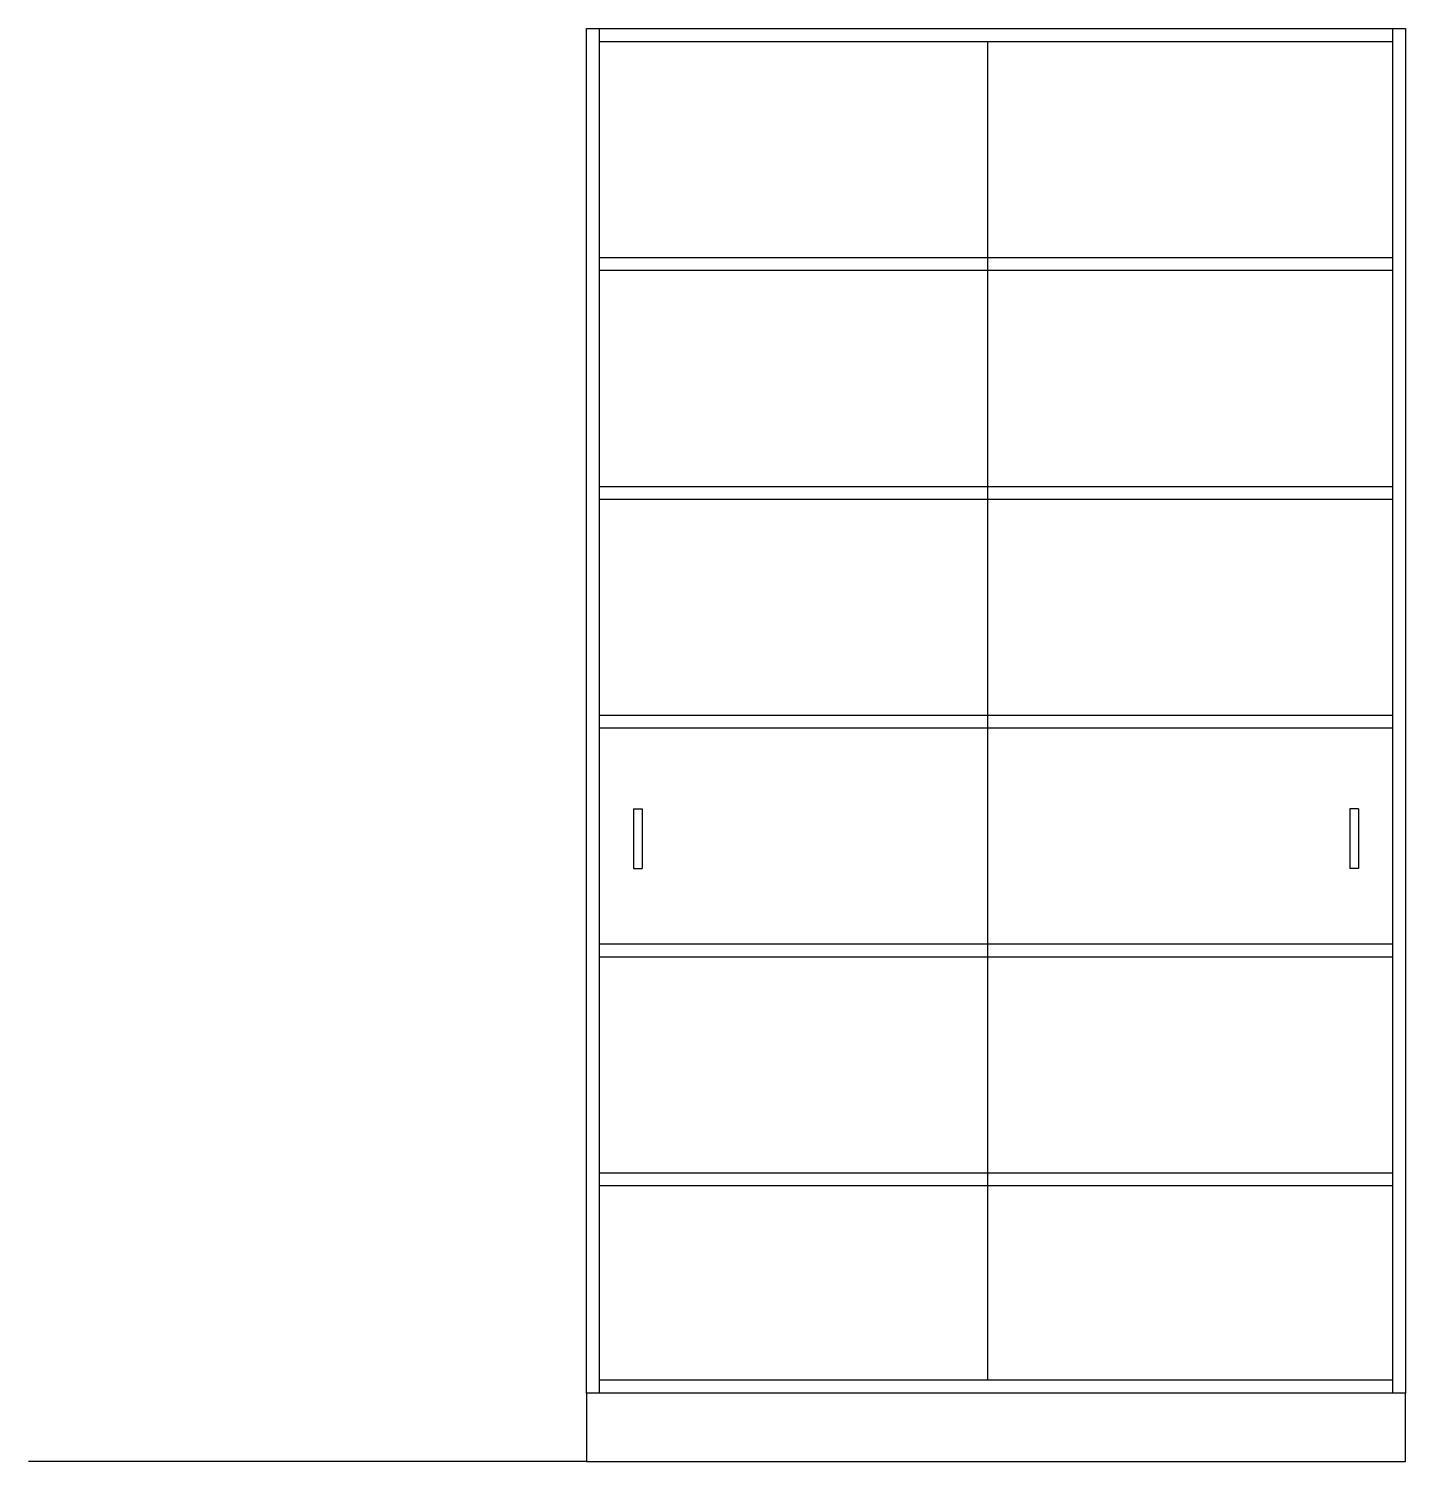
# Model space of a CAD drawing. Extents: x -32.7 to 48, y 0 to 84.
import ezdxf

# ---------------------------------------------------------------- set-up
doc = ezdxf.new("R2010")
doc.units = 0
doc.header["$LTSCALE"] = 3
doc.layers.get('0').update_dxf_attribs({"linetype": 'CONTINUOUS'})

msp = doc.modelspace()

# ---------------------------------------------------------------- linework, layer by layer
at = {"color": 0}
for p, q in [((0, 84), (48, 84)), ((0, 4), (0, 84)), ((0.75, 4), (0.75, 84)), ((47.25, 84), (47.25, 4)), ((48, 84), (48, 4)), ((0.75, 83.25), (47.25, 83.25)), ((23.5, 83.25), (23.5, 4.75)), ((0.75, 70.586), (47.25, 70.586)), ((0.75, 69.836), (47.25, 69.836)), ((0.75, 57.164), (47.25, 57.164)), ((0.75, 56.414), (47.25, 56.414)), ((0.75, 43.75), (47.25, 43.75)), ((0.75, 43), (47.25, 43)), ((2.75, 38.25), (2.75, 34.75)), ((2.75, 38.25), (3.25, 38.25)), ((3.25, 38.25), (3.25, 34.75)), ((44.75, 38.25), (44.75, 34.75)), ((45.25, 38.25), (44.75, 38.25)), ((45.25, 38.25), (45.25, 34.75)), ((2.75, 34.75), (3.25, 34.75)), ((45.25, 34.75), (44.75, 34.75)), ((0.75, 30.336), (47.25, 30.336)), ((0.75, 29.586), (47.25, 29.586)), ((0.75, 16.914), (47.25, 16.914)), ((0.75, 16.164), (47.25, 16.164)), ((47.25, 4.75), (0.75, 4.75)), ((48, 4), (0, 4)), ((0, 4), (0, 0)), ((48, 0), (48, 4)), ((0, 0), (-32.717, 0)), ((0, 0), (48, 0))]:
    msp.add_line(p, q, dxfattribs=at)

doc.saveas('drawing.dxf')
